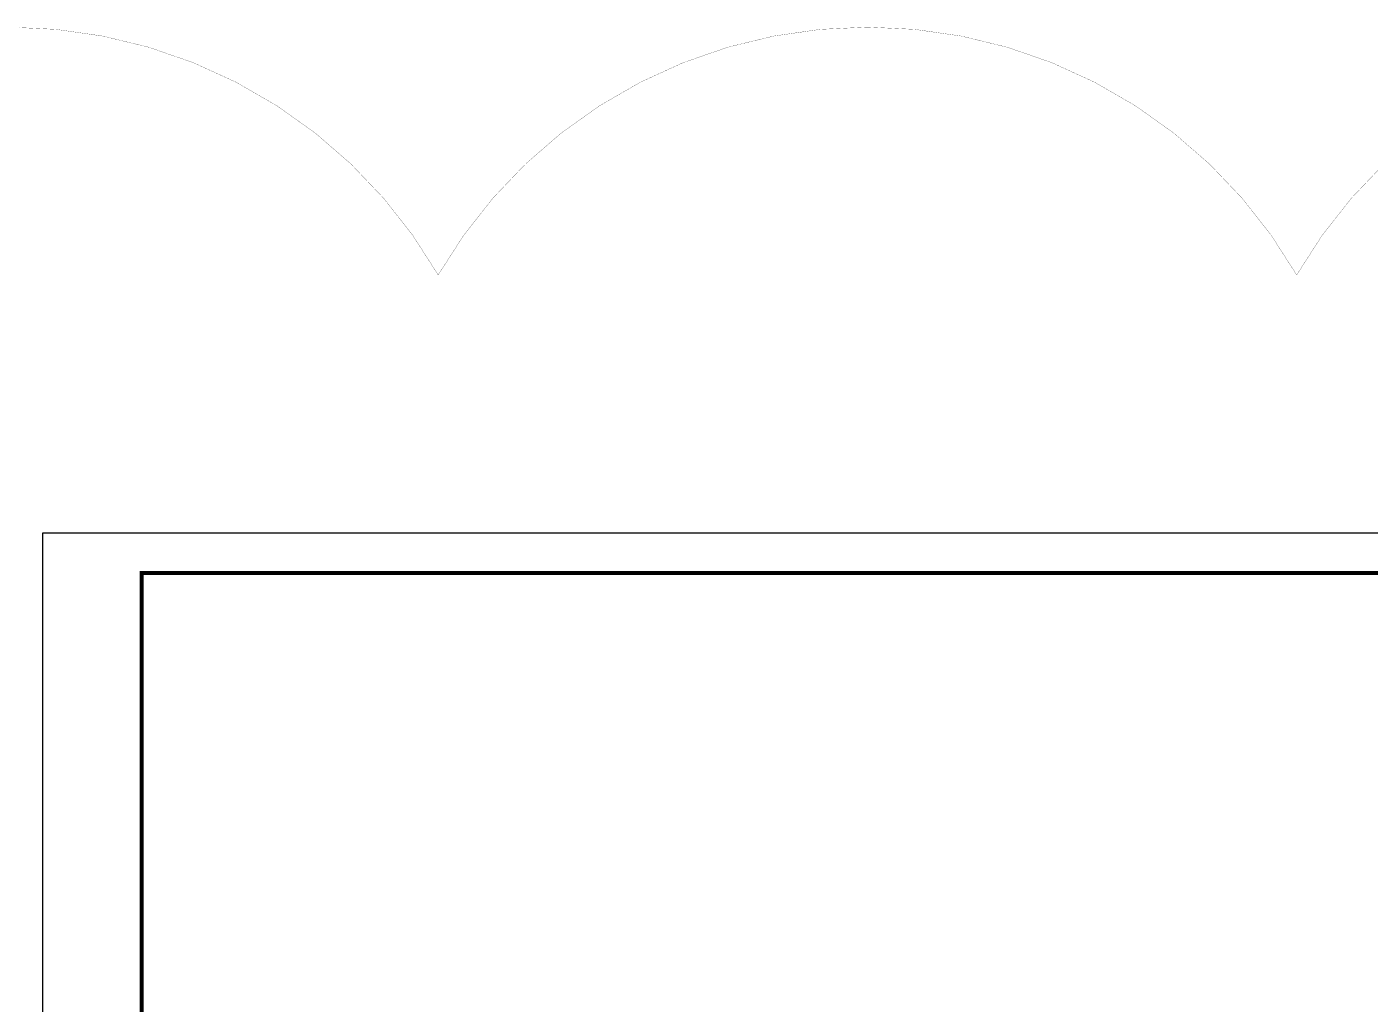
# Model space of a CAD drawing. Extents: x -668857 to 154266, y -275694 to 291306.
# Drawn here: x -125938 to -92044, y 214303 to 238961 of the extents above; entities that cross this region are included whole.
import ezdxf

# ---------------------------------------------------------------- set-up
doc = ezdxf.new("R2010")
doc.units = 0
doc.header["$LTSCALE"] = 1000
doc.layers.get('0').update_dxf_attribs({"linetype": 'CONTINUOUS'})
doc.layers.add('-TK', color=7, linetype='CONTINUOUS')
doc.layers.add('审图修改', color=2, linetype='CONTINUOUS', plot=False)

# ---------------------------------------------------------------- blocks, each defined once
blk = doc.blocks.new('A1')
blk.add_lwpolyline([(0, 59400), (0, 0), (84100, 0), (84100, 59400)], close=True)
at = {"const_width": 100}
blk.add_lwpolyline([(2500, 58400), (2500, 1000), (83100, 1000), (83100, 58400)], close=True, dxfattribs=at)

msp = doc.modelspace()

# ---------------------------------------------------------------- linework, layer by layer
at = {"layer": '审图修改', "const_width": 5}
msp.add_lwpolyline([(-137220.93, 232701.85, -0.57735027), (-115558.65, 232701.85, -0.57735027), (-93896.37, 232701.85, -0.57735027), (-72234.1, 232701.85, -0.57735027), (-50571.82, 232701.85, -0.57735027), (-28909.54, 232701.85, -0.57735027), (-28909.54, 211039.58, -0.57735027), (-28909.54, 189377.3, -0.57735027), (-28909.54, 167715.02, -0.57735027), (-28909.54, 146052.75, -0.57735027), (-28909.54, 124390.47, -0.57735027), (-28909.54, 102728.19, -0.57735027), (-28909.54, 81065.92, -0.57735027), (-28909.54, 59403.64, -0.57735027), (-28909.54, 37741.36, -0.57735027), (-28909.54, 16079.09, -0.57735027)], format="xyb", dxfattribs=at)

# ---------------------------------------------------------------- block references
at = {"layer": '-TK'}
msp.add_blockref('A1', (-125541.57, 166782.28), dxfattribs=at)

doc.saveas('drawing.dxf')
